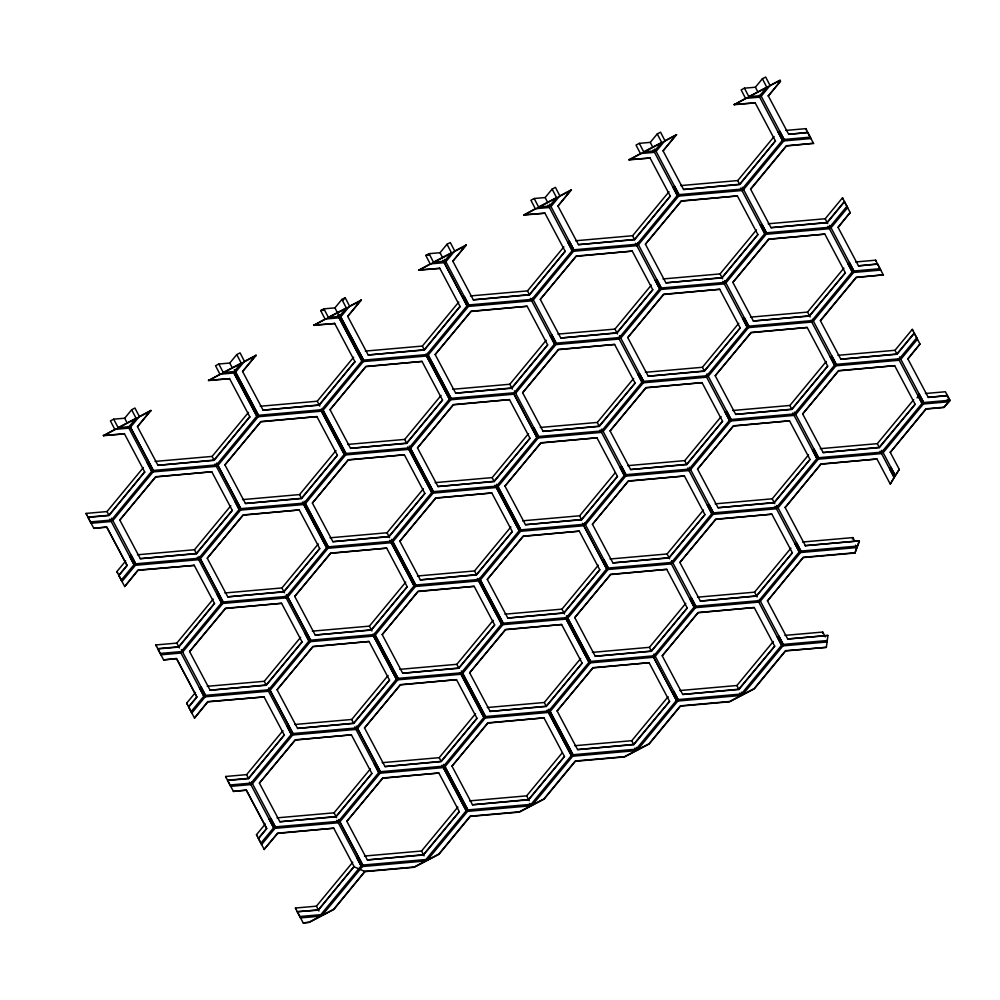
<?xml version="1.0" encoding="UTF-8"?>
<svg xmlns="http://www.w3.org/2000/svg" width="1000" height="1000" viewBox="0 0 1000 1000"><rect width="100%" height="100%" fill="white"/><g stroke="black" fill="none" stroke-linecap="round" stroke-linejoin="round"><path stroke-width="1.5" d="M822.562 633.5L822.775 632.05L784.887 635.388M333.725 828.2L277.7 833.425L264.163 849.35L277.55 833.15L333.725 828.2L354.225 866.838L365.15 871.612L414.3 867.275L438.938 854.338L470.275 816.438L519.425 812.113L544.062 799.175L575.4 761.275L624.55 756.938L649.188 744.013L680.512 706.112L729.663 701.775L754.3 688.85L785.638 650.938L826.338 647.35L827.95 635.45L787.7 639L827.95 635.45M852.375 539.075L852.938 537.587L802.588 542.025M854.8 552.762L803.162 557.312L767.487 600.913L803.3 557.587L854.95 553.038L856.775 547.575L855.512 545.15M859.3 540.887L805.362 545.65L859.3 540.887L857.337 546.087L800.888 551.062L777.163 506.15M854.95 553.038L859.45 541.163M895.212 475.538L890.8 467.05L889.675 468.875L894.087 477.375L890.288 484.075L899.287 469.387L895.212 475.538L882.262 450.95M780.5 81.175L768.325 95.962L780.5 81.175L780.037 80.3L770.075 85.525L761.162 96.3M128.8 428.162L114.825 429.387L110.425 420.9L113.713 419.175L124.675 418.212L131.662 409.75L134.938 408.025L139.35 416.525L130.438 427.3L153.338 470.462L216.537 464.888L256.825 416.163L233.812 372.587M131.662 409.75L136.062 418.25L129.075 426.7L118.112 427.663L113.713 419.175M137.463 426.675L150.85 410.487L137.463 426.675L157.963 465.312L214.125 460.363L249.8 416.775L213.988 460.087L157.963 465.312M109.875 519.087L111.137 521.512L91.137 523.275L86 513.413L107.013 511.562L143.363 467.587M256.825 416.163L233.912 373L219.95 374.225L215.55 365.737L218.825 364.012L229.788 363.038L236.775 354.588L240.062 352.863L244.462 361.362L235.562 372.137L258.463 415.3L321.65 409.725L361.938 360.988L338.212 316.075M118.888 575.575L127.163 565.562L106.8 527.2L93.825 528.35L87.863 517.112L108.863 515.262L144.675 471.938L109.012 515.538L88 517.388M147.3 462.825L151.7 471.325L111.412 520.05L90.412 521.912M236.775 354.588L241.188 363.088L234.2 371.538L223.238 372.5L218.825 364.012M215 463.925L216.262 466.35L153.062 471.925L112.775 520.65L111.525 518.225M119.8 520.037L155.612 476.712L211.788 471.763L232.288 510.4L196.475 553.725L140.3 558.675L119.8 520.037L155.75 476.987L211.788 471.763M242.587 371.512L255.963 355.325L242.587 371.512L263.087 410.15L319.25 405.2L354.925 361.613L319.113 404.925L263.087 410.15M197.338 557.275L198.6 559.7L135.412 565.275L122.013 581.475L116.888 571.6L125.712 560.925M155.1 461.425L212.125 456.4L248.487 412.413M361.938 360.988L339.038 317.825L325.075 319.062L320.662 310.562L323.95 308.837L334.913 307.875L341.9 299.425L345.188 297.7L349.588 306.2L340.688 316.962L363.587 360.125L426.775 354.562L467.062 305.825L443.338 260.912M343.2 300.087L345.188 297.7M93.825 528.35L106.662 526.925L127.025 565.3L118.75 575.3L124.7 586.538L138.088 570.337L194.262 565.388L137.95 570.062L124.7 586.538M121.287 580.1L134.037 564.675L129.637 556.175M323.95 308.837L328.35 317.337L339.312 316.375L346.3 307.913L341.9 299.425M217.9 465.487L258.188 416.75L321.375 411.188L344.288 454.338L304 503.075L240.8 508.65L216.637 463.062M224.925 464.862L260.738 421.55L316.9 416.6L337.4 455.238L301.588 498.55L245.425 503.5L224.925 464.862L260.875 421.825L316.9 416.6M347.7 316.35L361.087 300.163L347.7 316.35L368.2 354.988L424.375 350.037L460.037 306.45L424.237 349.762L368.2 354.988M137.45 554.775L194.475 549.75L230.825 505.763M260.225 406.25L317.25 401.225L353.612 357.25M467.062 305.825L444.162 262.663L430.188 263.9L425.788 255.4L429.075 253.675L440.037 252.712L447.025 244.262L450.312 242.537L454.712 251.025L445.8 261.8L444.55 259.375M234.762 501.012L239.163 509.513L198.875 558.237L135.688 563.812L111.95 518.9M447.025 244.262L451.425 252.75L444.438 261.2L433.475 262.175L429.075 253.675M200.238 558.837L240.525 510.1L303.725 504.538L326.625 547.7L286.337 596.425L223.137 602L198.988 556.413M449.4 399.175L426.5 356.012L363.312 361.587L323.025 410.325L345.925 453.488L409.113 447.912L449.4 399.175L425.675 354.263M207.262 558.225L243.075 514.9L299.237 509.95L319.738 548.587L283.925 591.9L227.763 596.862L207.262 558.225L243.212 515.175L299.237 509.95M330.037 409.7L365.85 366.388L422.025 361.425L442.525 400.075L406.712 443.387L350.538 448.338L330.037 409.7L366 366.65L422.025 361.425M452.825 261.188L466.213 245L452.825 261.188L473.325 299.825L529.5 294.875L565.163 251.275L529.35 294.6L473.325 299.825M180.938 653.05L160.938 654.812L155.812 644.95L176.812 643.1L213.162 599.125M242.562 499.613L299.587 494.575L335.95 450.6M365.35 351.087L422.375 346.062L458.725 302.087M548.025 205.075L549.288 207.5L535.312 208.725L530.913 200.238L534.188 198.512L545.15 197.55L552.137 189.088L555.425 187.362L559.837 195.863L550.925 206.637L549.663 204.213M188.688 707.113L196.962 697.113L176.6 658.737L163.625 659.887L157.662 648.65L178.663 646.8L214.475 603.475L178.812 647.075L157.812 648.925M217.1 594.362L221.5 602.863L181.213 651.6L160.212 653.45M552.137 189.088L556.55 197.587L549.562 206.038L538.6 207L534.188 198.512M286.062 597.888L222.862 603.462L182.575 652.188L181.325 649.762M305.363 503.675L345.65 454.938L408.837 449.375L431.737 492.525L391.45 541.263L328.263 546.838L304.1 501.25M530.363 298.425L531.625 300.85L468.425 306.425L428.137 355.15L451.05 398.312L514.237 392.75L554.525 344.012L550.125 335.513M189.6 651.575L225.413 608.25L281.588 603.3L302.087 641.938L266.275 685.263L210.1 690.212L189.6 651.575L225.55 608.525L281.588 603.3M312.387 503.05L348.2 459.738L404.363 454.787L424.862 493.425L389.05 536.737L332.887 541.688L312.387 503.05L348.338 460.012L404.363 454.787M435.163 354.538L470.975 311.212L527.15 306.262L547.65 344.9L511.838 388.225L455.662 393.175L435.163 354.538L471.112 311.488L527.15 306.262M557.95 206.012L571.325 189.825L557.95 206.012L578.45 244.65L634.612 239.7L670.288 196.112L634.475 239.425L578.45 244.65M268.4 691.237L205.212 696.812L191.812 713.012L186.688 703.138L195.512 692.463M224.9 592.962L281.925 587.938L318.288 543.95M347.688 444.438L404.712 439.412L441.075 395.438M470.462 295.925L527.5 290.9L563.85 246.912M653.15 149.9L654.4 152.338L640.438 153.562L636.025 145.075L639.312 143.35L650.275 142.375L657.262 133.925L660.55 132.2L664.95 140.7L656.05 151.475L654.788 149.037M163.625 659.887L176.462 658.462L196.825 696.838L188.55 706.838L194.5 718.075L207.887 701.875L264.062 696.925L207.75 701.612L194.5 718.075M191.088 711.637L203.837 696.213L199.438 687.725M567.788 242.162L572.188 250.662L531.9 299.387L468.713 304.962L444.975 260.05M657.262 133.925L661.663 142.425L654.675 150.875L643.713 151.838L639.312 143.35M287.7 597.025L327.987 548.288L391.175 542.725L414.087 585.887L373.8 634.612L310.6 640.188L286.438 594.6M410.487 448.512L450.775 399.775L513.962 394.2L536.862 437.362L496.575 486.1L433.387 491.662L409.225 446.075M533.263 299.988L573.55 251.25L636.737 245.688L635.487 243.263M294.725 596.413L330.538 553.088L386.7 548.138L407.2 586.775L371.388 630.087L315.225 635.05L294.725 596.413L330.675 553.362L386.7 548.138M417.5 447.887L453.312 404.575L509.487 399.613L529.987 438.263L494.175 481.575L438 486.525L417.5 447.887L453.462 404.837L509.487 399.613M540.288 299.375L576.1 256.05L632.263 251.1L652.763 289.738L616.95 333.05L560.788 338.013L540.288 299.375L576.237 256.325L632.263 251.1M663.062 150.85L676.45 134.662L663.062 150.85L683.562 189.488L739.737 184.537L775.413 140.95L739.6 184.262L683.562 189.488M207.25 686.312L264.275 681.287L300.625 637.312M330.025 537.8L387.05 532.762L423.413 488.787M452.812 389.275L509.837 384.25L546.188 340.275M575.588 240.763L632.612 235.725L668.975 191.75M759.525 97.163L745.55 98.4L741.15 89.9L744.438 88.175L755.4 87.212L762.387 78.763L765.675 77.038L770.075 85.525M304.562 632.55L308.962 641.05L268.675 689.788L205.487 695.35L181.75 650.438M672.9 187L677.312 195.5L637.025 244.225L573.825 249.8L550.1 204.887M762.387 78.763L766.787 87.25L759.8 95.712L748.838 96.675L744.438 88.175M270.038 690.375L310.325 641.65L373.525 636.075L396.425 679.237L356.138 727.962L292.95 733.538L268.788 687.95M392.825 541.862L433.113 493.125L496.3 487.55L519.2 530.712L478.913 579.45L415.725 585.025L391.562 539.438M619.087 339.038L555.887 344.613L515.6 393.338L514.35 390.913M638.387 244.825L678.675 196.088L741.862 190.525L740.6 188.088M277.062 689.762L312.875 646.438L369.038 641.488L389.538 680.125L353.738 723.45L297.562 728.4L277.062 689.762L313.012 646.712L369.038 641.488M399.837 541.237L435.65 497.925L491.825 492.975L512.325 531.613L476.512 574.925L420.337 579.875L399.837 541.237L435.8 498.2L491.825 492.975M522.625 392.725L558.438 349.4L614.612 344.45L635.1 383.088L599.3 426.413L543.125 431.362L522.625 392.725L558.575 349.675L614.612 344.45M645.413 244.2L681.213 200.888L737.387 195.938L757.887 234.575L722.075 277.887L665.913 282.838L645.413 244.2L681.363 201.163L737.387 195.938M249.475 782.163L250.738 784.587L230.738 786.35L225.613 776.488L246.612 774.638L282.962 730.662M312.362 631.15L369.387 626.125L405.75 582.137M435.15 482.625L492.175 477.6L528.525 433.625M557.925 334.113L614.95 329.087L651.312 285.1M680.713 185.588L737.738 180.562L774.1 136.588M315.225 635.05L371.25 629.825L407.2 586.775M227.613 780.462L248.612 778.612L284.275 735.025L248.475 778.337L227.463 780.188L233.425 791.425L246.4 790.275L266.762 828.65L258.488 838.65M286.9 725.913L291.3 734.4L251.012 783.138L230.012 784.987M655.238 280.35L659.65 288.85L619.362 337.575L556.163 343.15L532.438 298.238M778.025 131.838L782.425 140.325L742.138 189.062L678.95 194.638L655.225 149.725M252.375 783.725L292.663 735L355.863 729.425L354.6 727M501.55 624.075L478.638 580.913L415.45 586.475L375.163 635.212L398.062 678.375L461.262 672.8L501.55 624.075L477.812 579.163M619.925 467.062L624.325 475.55L584.038 524.288L520.85 529.85L497.938 486.7L538.237 437.962L601.425 432.388L600.163 429.963M722.95 281.45L724.2 283.875L661.012 289.438L620.725 338.175L619.462 335.75M785.812 130.425L805.8 128.663L810.938 138.537L783.8 140.925L743.512 189.662L742.25 187.225M259.4 783.112L295.212 739.8L351.388 734.837L371.887 773.475L336.075 816.8L279.9 821.75L259.4 783.112L295.35 740.062L351.388 734.837M382.188 634.587L418 591.275L474.162 586.325L494.663 624.963L458.85 668.275L402.688 673.238L382.188 634.587L418.137 591.55L474.162 586.325M504.963 486.075L540.775 442.762L596.95 437.8L617.45 476.438L581.638 519.763L525.462 524.712L504.963 486.075L540.913 443.025L596.95 437.8M627.75 337.562L663.562 294.237L719.725 289.288L740.225 327.925L704.412 371.238L648.25 376.2L627.75 337.562L663.7 294.513L719.725 289.288M750.525 189.037L786.338 145.725L813.487 143.325L786.475 145.988L750.675 189.312L771.025 227.675L827.2 222.725L844.5 201.788M336.938 820.35L338.2 822.775L275.012 828.35L261.613 844.55L256.488 834.688L265.312 824M294.7 724.5L351.737 719.475L388.088 675.5M417.488 575.988L474.513 570.95L510.875 526.975M540.275 427.463L597.3 422.438L633.65 378.462M663.05 278.95L720.075 273.913L756.438 229.938M233.425 791.425L246.262 790.013L266.625 828.375L258.35 838.388L264.3 849.613M420.337 579.875L476.375 574.65L512.325 531.613M260.887 843.175L273.637 827.75L269.237 819.262M637.587 373.7L641.988 382.2L601.7 430.938L538.513 436.5L514.775 391.587M760.362 225.188L764.762 233.675L724.475 282.413L661.287 287.987L637.562 243.075M357.5 728.562L397.788 679.837L460.975 674.262L483.888 717.425L443.6 766.15L380.4 771.725L356.238 726.137M606.663 568.9L583.763 525.737L520.575 531.312L480.288 580.05L503.188 623.212L566.375 617.638L606.663 568.9L582.938 523.987M706.538 377.225L643.35 382.8L603.062 431.525L601.812 429.1M828.062 226.275L829.325 228.713L766.137 234.275L725.85 283.012L724.587 280.587M364.525 727.95L400.337 684.625L456.5 679.675L477 718.312L441.188 761.637L385.025 766.587L364.525 727.95L400.475 684.9L456.5 679.675M487.3 579.425L523.112 536.112L579.288 531.163L599.788 569.8L563.975 613.112L507.8 618.062L487.3 579.425L523.263 536.388L579.288 531.163M610.087 430.913L645.9 387.587L702.062 382.638L722.562 421.275L686.75 464.6L630.588 469.55L610.087 430.913L646.038 387.863L702.062 382.638M732.862 282.387L768.675 239.075L824.85 234.125L845.35 272.762L809.538 316.075L753.363 321.025L732.862 282.387L768.825 239.35L824.85 234.125M277.05 817.85L334.075 812.825L370.425 768.85M399.825 669.338L456.85 664.312L493.212 620.325M522.612 520.812L579.637 515.788L615.013 473M645.387 372.3L702.412 367.275L738.775 323.288M768.175 223.775L825.2 218.75L842.5 197.825L843.225 199.188M279.9 821.75L335.925 816.525L371.887 773.475M648.25 376.2L704.275 370.975L740.225 327.925M374.363 764.087L378.762 772.588L338.475 821.325L275.287 826.888L251.55 781.975M742.7 318.538L747.113 327.038L706.825 375.763L643.625 381.337L619.9 336.425M846.9 206.312L829.6 227.25L766.413 232.825L742.688 187.9M339.837 821.912L380.125 773.188L443.325 767.613L466.225 810.775L425.938 859.513L362.75 865.075L338.587 819.488M462.625 673.4L502.912 624.663L566.1 619.1L589 662.262L548.713 710.987L485.525 716.562L461.362 670.975M585.4 524.875L625.688 476.15L688.888 470.575L687.625 468.15M811.663 322.062L748.475 327.625L708.188 376.362L706.925 373.938M346.863 821.3L382.675 777.975L438.85 773.025L459.338 811.663L423.537 854.987L367.362 859.938L346.863 821.3L382.812 778.25L438.85 773.025M469.65 672.775L505.45 629.462L561.625 624.513L582.125 663.15L546.312 706.462L490.15 711.425L469.65 672.775L505.6 629.738L561.625 624.513M592.425 524.263L628.237 480.95L684.412 475.988L704.912 514.625L669.1 557.95L612.925 562.9L592.425 524.263L628.375 481.213L684.412 475.988M715.212 375.737L751.012 332.425L807.188 327.475L827.688 366.112L791.875 409.425L735.713 414.387L715.212 375.737L751.162 332.7L807.188 327.475M837.987 227.225L850.175 212.488L838.125 227.5L858.487 265.863L877.613 264.175M365.012 871.338L333.675 909.237L322.175 915.275L362.475 866.538L425.662 860.962L414.162 867L365.012 871.338L333.825 909.513L309.188 922.438L303.225 922.962L309.037 922.163L320.538 916.137L300.538 917.9L295.413 908.025L316.413 906.175L352.762 862.2M382.163 762.688L439.188 757.663L475.55 713.688M504.95 614.175L561.975 609.138L598.337 565.163M627.725 465.65L684.75 460.625L721.112 416.65M750.512 317.137L807.537 312.1L843.9 268.125M385.025 766.587L441.05 761.363L477 718.312M356.7 857.45L361.1 865.938L320.812 914.675L299.812 916.525M725.037 411.887L729.45 420.387L689.163 469.113L625.962 474.688L602.238 429.775M847.825 263.375L852.225 271.863L811.938 320.6L748.75 326.175L725.025 281.262M444.963 766.75L485.25 718.025L548.438 712.45L571.35 755.612L531.062 804.338L467.863 809.912L443.7 764.325M689.725 598.6L694.125 607.087L653.838 655.825L590.65 661.4L567.75 618.237L608.038 569.5L671.225 563.925M792.75 412.987L794 415.412L730.812 420.988L690.525 469.712L689.262 467.287M813.312 321.2L853.6 272.462L880.738 270.075L875.612 260.2L855.612 261.962M451.987 766.137L487.8 722.812L543.962 717.862L564.462 756.5L528.65 799.825L472.488 804.775L451.987 766.137L487.938 723.088L543.962 717.862M574.763 617.612L610.575 574.3L666.75 569.35L687.25 607.987L651.438 651.3L595.262 656.25L574.763 617.612L610.712 574.575L666.75 569.35M697.55 469.1L733.363 425.775L789.525 420.825L810.025 459.462L774.212 502.788L718.05 507.738L697.55 469.1L733.5 426.05L789.525 420.825M820.325 320.575L856.137 277.262L883.288 274.862L856.287 277.538L820.475 320.85L840.825 359.212L897 354.263L914.3 333.338M364.513 856.038L421.538 851.012L457.887 807.038M487.287 707.525L544.312 702.5L580.675 658.512M610.075 559L667.1 553.975L703.45 510M732.85 410.487L789.875 405.462L826.237 361.475M612.925 562.9L668.95 557.675L704.912 514.625M707.387 505.238L711.787 513.737L671.5 562.475L608.312 568.038L584.575 523.125M830.163 356.725L834.562 365.225L794.275 413.95L731.087 419.525L707.362 374.613M530.775 805.8L467.587 811.375L427.3 860.1L438.8 854.075L470.138 816.162L519.288 811.838L530.775 805.8L529.525 803.375M550.087 711.587L590.375 662.85L653.562 657.288L676.462 700.45L636.175 749.175L572.987 754.75L548.825 709.163M775.088 506.337L776.35 508.762L713.15 514.338L672.862 563.062L671.612 560.638M899.125 360.25L835.938 365.812L795.65 414.55L794.388 412.125M557.1 710.962L592.913 667.65L649.087 662.7L669.587 701.338L633.775 744.65L577.6 749.6L557.1 710.962L593.062 667.925L649.087 662.7M679.887 562.45L715.7 519.125L771.862 514.175L792.362 552.812L756.562 596.138L700.387 601.087L679.887 562.45L715.837 519.4L771.862 514.175M802.663 413.925L838.475 370.613L894.65 365.662L915.15 404.3L879.338 447.612L823.162 452.575L802.663 413.925L838.625 370.887L894.65 365.662M469.625 800.875L526.65 795.85L562.025 753.062M592.413 652.362L649.438 647.325L685.788 603.35M715.188 503.837L772.212 498.812L808.575 454.837M837.975 355.325L895 350.288L912.3 329.363L913.025 330.725M718.05 507.738L774.075 502.512L810.025 459.462M812.5 450.075L816.912 458.575L776.625 507.3L713.425 512.875L689.7 467.962M916.712 337.85L899.4 358.787L836.213 364.363L812.487 319.45M635.9 750.638L572.712 756.213L532.425 804.938L543.925 798.9L575.25 761L624.4 756.675L635.9 750.638L634.65 748.213M758.688 602.112L695.487 607.688L655.2 656.425L653.95 653.988M880.212 451.175L881.462 453.6L818.275 459.175L777.987 507.9L776.725 505.475M662.225 655.8L698.037 612.487L754.212 607.537L774.712 646.175L738.9 689.488L682.725 694.438L662.225 655.8L698.175 612.762L754.212 607.537M876.988 459.012L820.962 464.237L785.15 507.55L820.825 463.963L876.988 459.012L890.288 484.075M907.788 358.762L919.975 344.025L907.925 359.038L928.288 397.4L947.412 395.712M574.75 745.713L631.775 740.688L668.138 696.7M697.525 597.188L754.562 592.163L790.913 548.188M820.312 448.675L877.337 443.65L913.7 399.663M917.025 397.887L918.988 395.513L923.4 404L883.112 452.738L881.85 450.312M794.85 543.425L799.25 551.925L758.962 600.662L695.775 606.225L672.038 561.312M917.625 394.913L922.025 403.413L881.737 452.137L818.55 457.713L795.537 414.15M636.287 747.35L637.55 749.775L677.837 701.038L741.025 695.475L739.762 693.037M760.325 601.25L800.612 552.525L856.775 547.575M637.55 749.775L649.038 743.737L680.375 705.837L729.525 701.5L741.025 695.475M925.413 393.512L945.413 391.75L950 400.6L943.988 407.5L926.087 409.075L890.275 452.388L925.938 408.8L943.85 407.225L948.587 401.788L947.337 399.35M679.875 690.537L736.9 685.512L773.25 641.538M777.188 636.788L781.587 645.275L741.3 694.013L678.112 699.587L654.375 654.675M741.413 692.175L742.663 694.613L782.95 645.875L826.963 642M742.663 694.613L754.163 688.575L785.5 650.675L826.338 647.35M103.325 435.425L124.462 433.85L103.475 435.7L114.825 429.387M118.112 427.663L136.062 418.25M139.35 416.525L150.85 410.487M208.45 380.262L229.587 378.688L208.588 380.538L219.95 374.225M223.238 372.5L241.188 363.088M244.462 361.362L255.963 355.325M313.575 325.1L334.7 323.512L313.712 325.363L325.075 319.062M328.35 317.337L346.3 307.913M349.588 306.2L361.087 300.163M418.688 269.925L439.825 268.35L418.837 270.2L430.188 263.9M433.475 262.175L451.425 252.75M454.712 251.025L466.213 245M523.812 214.762L544.95 213.188L523.95 215.037L535.312 208.725M538.6 207L556.55 197.587M559.837 195.863L571.325 189.825M628.938 159.6L650.062 158.025L629.075 159.875L640.438 153.562M643.713 151.838L661.663 142.425M664.95 140.7L676.45 134.662M734.062 104.438L755.188 102.85L734.2 104.7L745.55 98.4M748.838 96.675L766.787 87.25M103.475 435.7L150.988 410.763M208.588 380.538L256.112 355.6M313.712 325.363L361.225 300.438M418.837 270.2L466.35 245.263M523.95 215.037L571.475 190.1M629.075 159.875L676.587 134.938M734.2 104.7L780.037 80.3M768.188 95.688L788.688 134.325L807.8 132.637M760.337 94.55L784.075 139.462L810.212 137.162M425.788 255.4L428.888 255.125M320.662 310.562L323.775 310.287M830.138 226.088L853.875 271L880.013 268.7M900.662 358.988L923.675 402.55L949.812 400.238M923.4 404L948.587 401.788M759.5 599.5L783.225 644.412L827.175 640.537M297.262 911.725L318.275 909.875L354.075 866.562L318.412 910.15L297.262 911.725L303.225 922.962M805.8 128.663L806.538 130.037M813.625 143.6L807.663 132.363L788.688 134.325M850.325 212.75L844.362 201.525L827.062 222.45L771.025 227.675M875.612 260.2L876.338 261.575M883.425 275.138L877.463 263.9L858.487 265.863M920.125 344.3L914.163 333.062L896.862 353.988L840.825 359.212M950 400.6L947.262 395.45L928.288 397.4M758.7 95.412L782.425 140.325M828.5 226.95L852.225 271.863M898.3 358.5L922.025 403.413M755.05 102.587L775.55 141.225M890.125 452.113L899.287 469.387M741.038 188.762L764.762 233.675M810.837 320.312L834.562 365.225M880.562 451.712L894.087 477.375M653.575 150.575L677.312 195.5M723.375 282.125L747.113 327.038M793.175 413.663L816.912 458.575M649.925 157.75L670.425 196.388M785.013 507.287L805.512 545.925M635.913 243.938L659.65 288.85M705.725 375.475L729.45 420.387M775.525 507.013L799.25 551.925M767.35 600.638L787.85 639.275M548.462 205.75L572.188 250.662M618.263 337.287L641.988 382.2M688.062 468.825L711.787 513.737M757.862 600.363L781.587 645.275M544.8 212.913L565.3 251.55M530.8 299.1L554.525 344.012M600.6 430.637L624.325 475.55M670.4 562.175L694.125 607.087M513.85 393.8L536.862 437.362M652.738 655.537L676.462 700.45M439.688 268.075L460.188 306.712M427.312 353.4L451.05 398.312M497.125 484.938L520.85 529.85M566.925 616.487L590.65 661.4M495.475 485.8L519.2 530.712M565.275 617.35L589 662.262M339.862 315.212L363.587 360.125M409.663 446.75L433.387 491.662M479.462 578.3L503.188 623.212M549.263 709.837L572.987 754.75M408.013 447.612L431.737 492.525M547.612 710.7L571.35 755.612M334.562 323.25L355.062 361.887M322.2 408.575L345.925 453.488M392 540.112L415.725 585.025M462.512 673L485.525 716.562M320.55 409.425L344.288 454.338M390.35 540.975L414.087 585.887M460.15 672.513L483.888 717.425M234.737 370.387L258.463 415.3M304.538 501.925L328.263 546.838M374.338 633.462L398.062 678.375M444.137 765L467.863 809.912M302.9 502.788L326.625 547.7M372.7 634.325L396.425 679.237M442.5 765.863L466.225 810.775M229.438 378.413L249.938 417.05M217.787 465.087L240.8 508.65M286.875 595.275L310.6 640.188M357.388 728.162L380.4 771.725M215.438 464.6L239.163 509.513M285.238 596.138L308.962 641.05M355.037 727.675L378.762 772.588M129.613 425.55L153.338 470.462M199.412 557.087L223.137 602M269.212 688.625L292.95 733.538M339.012 820.163L362.75 865.075M127.975 426.413L151.7 471.325M197.775 557.95L221.5 602.863M267.575 689.488L291.3 734.4M337.375 821.025L361.1 865.938M124.325 433.575L144.825 472.212M194.125 565.112L214.625 603.75M263.925 696.65L284.425 735.288M110.312 519.763L134.037 564.675M180.825 652.65L203.837 696.213M249.913 782.837L273.637 827.75M86 513.413L86.737 514.788M116.888 571.6L117.613 572.975M155.812 644.95L156.537 646.325M186.688 703.138L187.413 704.513M225.613 776.488L226.337 777.862M256.488 834.688L257.213 836.05M295.413 908.025L296.137 909.4M912.3 329.363L917.438 339.225L900.763 359.387L899.513 356.962M842.5 197.825L847.638 207.688L830.962 227.85L829.712 225.413M919.262 394.05L923.675 402.55M849.463 262.512L853.875 271M895 350.288L897 354.263M849.188 263.975L853.6 272.462M779.663 130.975L784.075 139.462M825.2 218.75L827.712 223.612M779.388 132.425L783.8 140.925M755.4 87.212L757.913 92.062M915.15 404.3L879.2 447.35L823.162 452.575M845.35 272.762L809.4 315.8L753.363 321.025M831.812 355.863L836.213 364.363M877.337 443.65L879.338 447.612M831.538 357.325L835.938 365.812M762.013 224.325L766.413 232.825M807.537 312.1L810.05 316.962M761.725 225.787L766.137 234.275M737.738 180.562L739.625 184.213M827.688 366.112L791.737 409.162L735.713 414.387M757.887 234.575L721.938 277.613L665.913 282.838M814.15 449.212L818.55 457.713M813.875 450.675L818.275 459.175M744.35 317.675L748.75 326.175M789.875 405.462L791.875 409.425M744.075 319.137L748.475 327.625M674.55 186.137L678.95 194.638M720.075 273.913L722.588 278.775M674.275 187.6L678.675 196.088M650.275 142.375L652.788 147.238M852.938 537.587L854.825 541.237M796.488 542.562L800.888 551.062M796.213 544.025L800.612 552.525M772.212 498.812L774.737 503.663M726.688 411.025L731.087 419.525M726.413 412.488L730.812 420.988M656.888 279.488L661.287 287.987M702.412 367.275L704.3 370.913M656.612 280.95L661.012 289.438M632.612 235.725L634.612 239.7M792.362 552.812L756.413 595.862L700.387 601.087M722.562 421.275L686.612 464.325L630.588 469.55M652.763 289.738L616.812 332.788L560.788 338.013M822.775 632.05L825.288 636.9M778.825 635.925L783.225 644.412M778.55 637.375L782.95 645.875M709.025 504.387L713.425 512.875M754.562 592.163L757.075 597.013M708.75 505.838L713.15 514.338M639.85 374.05L643.625 381.337M684.75 460.625L686.75 464.6M638.95 374.3L643.35 382.8M569.425 241.3L573.825 249.8M614.95 329.087L617.475 333.938M569.15 242.763L573.55 251.25M545.15 197.55L547.675 202.4M774.712 646.175L738.75 689.212L682.725 694.438M635.1 383.088L599.15 426.138L543.125 431.362M736.9 685.512L738.9 689.488M691.363 597.737L695.775 606.225M691.087 599.188L695.487 607.688M621.562 466.2L625.962 474.688M667.1 553.975L669.613 558.825M621.287 467.65L625.688 476.15M551.763 334.65L556.163 343.15M597.3 422.438L599.3 426.413M551.487 336.112L555.887 344.613M527.5 290.9L529.5 294.875M687.25 607.987L651.3 651.025L595.262 656.25M617.45 476.438L581.487 519.487L525.462 524.712M547.65 344.9L511.688 387.95L455.662 393.175M673.7 691.087L678.112 699.587M673.425 692.55L677.837 701.038M603.9 559.55L608.312 568.038M649.438 647.325L651.438 651.3M603.625 561L608.038 569.5M534.1 428.013L538.513 436.5M579.637 515.788L581.638 519.763M533.825 429.462L538.237 437.962M582.5 523.312L583.763 525.737M464.3 296.462L468.713 304.962M509.837 384.25L512.35 389.1M464.025 297.925L468.425 306.425M440.037 252.712L442.55 257.562M442.9 260.238L444.162 262.663M669.587 701.338L633.638 744.375L577.6 749.6M599.788 569.8L563.837 612.837L507.8 618.062M529.987 438.263L494.038 481.3L438 486.525M631.775 740.688L633.775 744.65M566.487 615.812L567.75 618.237M585.962 654.362L590.375 662.85M561.975 609.138L564.487 614M496.688 484.263L497.938 486.7M516.163 522.825L520.575 531.312M492.175 477.6L494.175 481.575M495.037 485.125L496.3 487.55M446.362 391.275L450.775 399.775M422.375 346.062L424.375 350.037M582.125 663.15L546.175 706.2L490.15 711.425M442.525 400.075L406.575 443.113L350.538 448.338M568.312 747.712L572.712 756.213M544.312 702.5L546.312 706.462M498.512 616.175L502.912 624.663M547.188 710.025L548.438 712.45M474.513 570.95L476.4 574.6M428.713 484.637L433.113 493.125M477.388 578.488L478.638 580.913M404.712 439.412L406.712 443.387M339.425 314.538L340.688 316.962M358.9 353.088L363.312 361.587M407.587 446.938L408.837 449.375M334.913 307.875L339.312 316.375M337.788 315.4L339.038 317.825M564.462 756.5L528.513 799.55L472.488 804.775M494.663 624.963L458.713 668.012L402.688 673.238M424.862 493.425L388.913 536.462L332.887 541.688M526.65 795.85L529.175 800.7M480.85 709.525L485.25 718.025M456.85 664.312L458.85 668.275M411.05 577.987L415.45 586.475M387.05 532.762L389.562 537.625M341.25 446.45L345.65 454.938M389.925 540.3L391.175 542.725M317.25 401.225L319.762 406.087M337.4 455.238L301.45 498.275L245.425 503.5M463.188 802.875L467.587 811.375M439.188 757.663L441.075 761.3M393.387 671.338L397.788 679.837M442.062 765.188L443.325 767.613M369.387 626.125L371.912 630.975M323.587 539.8L327.987 548.288M299.587 494.575L301.588 498.55M234.3 369.7L235.562 372.137M253.787 408.263L258.188 416.75M302.462 502.113L303.725 504.538M229.788 363.038L232.312 367.9M459.338 811.663L423.387 854.712L367.362 859.938M389.538 680.125L353.587 723.175L297.562 728.4M319.738 548.587L283.788 591.638L227.763 596.862M421.538 851.012L424.05 855.863M375.725 764.688L380.125 773.188M351.737 719.475L353.738 723.45M305.925 633.15L310.325 641.65M281.925 587.938L284.45 592.788M236.125 501.613L240.525 510.1M212.125 456.4L214.125 460.363M302.087 641.938L266.125 684.987L210.1 690.212M232.288 510.4L196.325 553.45L140.3 558.675M358.062 858.037L362.475 866.538M334.075 812.825L336.587 817.675M288.263 726.5L292.663 735M264.275 681.287L266.275 685.263M218.463 594.963L222.862 603.462M194.475 549.75L196.475 553.725M148.663 463.425L153.062 471.925M124.675 418.212L127.188 423.062M270.875 818.4L275.287 826.888M316.413 906.175L318.925 911.038M270.6 819.85L275.012 828.35M201.075 686.862L205.487 695.35M246.612 774.638L248.612 778.612M200.8 688.312L205.212 696.812M131.275 555.312L135.688 563.812M176.812 643.1L179.325 647.95M131 556.775L135.412 565.275M107.013 511.562L108.9 515.2"/></g></svg>
